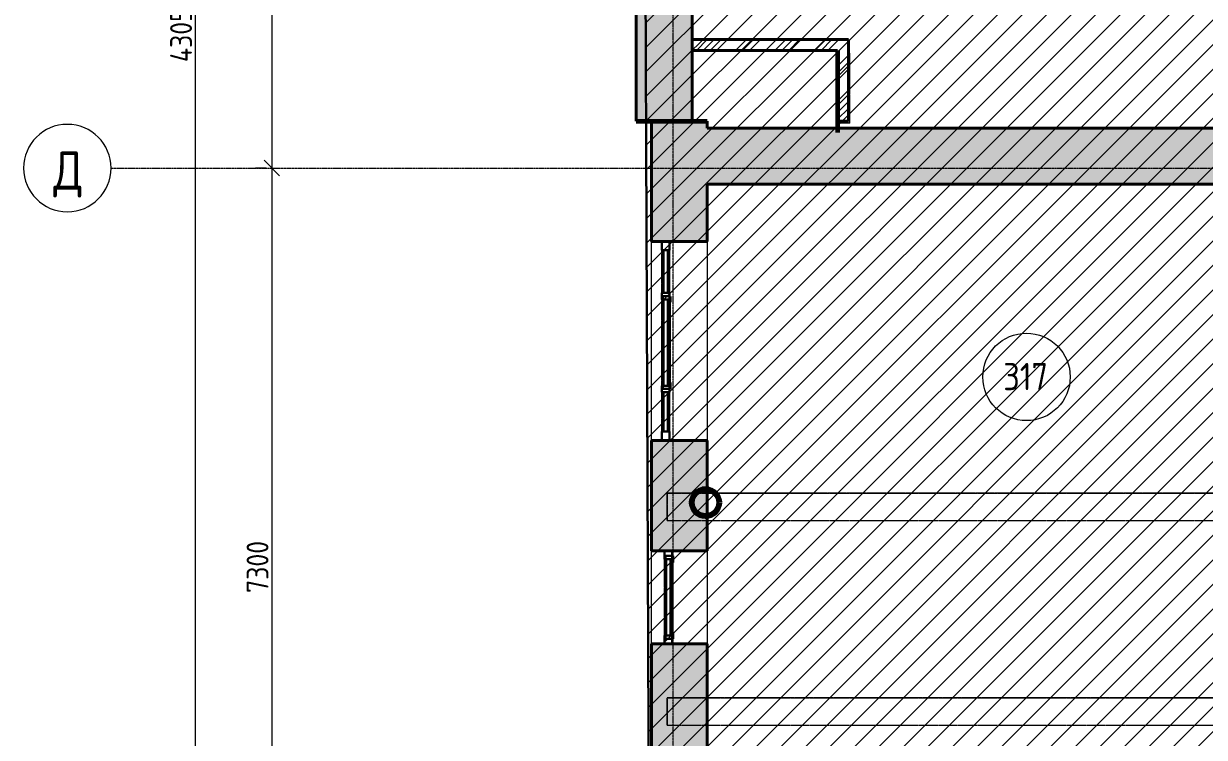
# Model space of a CAD drawing. Header units: millimetres. Extents: x -11886 to 379896, y -8130 to 47743.
# Drawn here: x 204091 to 214897, y 15497 to 22029 of the extents above; entities that cross this region are included whole.
import ezdxf

# ---------------------------------------------------------------- set-up
doc = ezdxf.new("R2010")
doc.units = ezdxf.units.MM
for name, pattern in [('ADSK_Линия сетки', [25, 20, -2.5, 0, -2.5]), ('ADSK_Сверху', [4.5, 3, -1.5]), ('ADSK_Снесено', [4.5, 3, -1.5])]:
    doc.linetypes.add(name, pattern=pattern)
for name, color, linetype, lineweight, true_color in [('_ Окна', 5, 'Continuous', 30, 0x0000ff), ('Витраж', 5, 'Continuous', 18, 0x0000ff), ('Линии', 7, 'Continuous', 9, 0x00a600), ('Окна', 5, 'Continuous', 18, 0x0000ff), ('Панели витража', 5, 'Continuous', 18, 0x0000ff), ('планы со стояками отопление_dwg', 7, 'Continuous', 9, 0x767676), ('Стены внутренние', 5, 'Continuous', 18, 0x0000ff), ('Стены наружные', 1, 'ADSK_Снесено', 18, 0xff0000)]:
    doc.layers.add(name, color=color, linetype=linetype, lineweight=lineweight, true_color=true_color)
for name, color, linetype, lineweight in [('Каркас', 7, 'Continuous', 18), ('Марки помещений', 7, 'Continuous', 20), ('Оси', 7, 'Continuous', 9), ('Размеры', 7, 'Continuous', 9), ('стояки', 7, 'Continuous', 9)]:
    doc.layers.add(name, color=color, linetype=linetype, lineweight=lineweight)
doc.styles.add('GOST Common', font='GOST_Common.ttf', dxfattribs={"width": 0.9, "height": 350})
doc.styles.add('GOST Common_1', font='GOST_Common.ttf', dxfattribs={"width": 0.9, "height": 200})
doc.styles.add('GOST Common_2', font='GOST_Common.ttf', dxfattribs={"width": 0.9, "height": 250})
doc.dimstyles.new('ADSK_Основной_2_5_мм', dxfattribs={"dimscale": 304.8, "dimtxt": 251.428749, "dimasz": 0.463911, "dimexe": 0.492126, "dimexo": 0.492126, "dimgap": 0.098425, "dimtad": 1, "dimdec": 1, "dimrnd": 0.1, "dimdsep": 46, "dimtxsty": 'GOST Common_1', "dimblk1": 'OBLIQUE', "dimblk2": 'OBLIQUE', "dimsah": 1, "dimcen": 0.09, "dimdle": 0.492126, "dimazin": 2, "dimtfac": 1, "dimtdec": 4, "dimtix": 1, "dimtmove": 0, "dimatfit": 3, "dimfxl": 1, "dimtvp": 1, "dimtfill": 1, "dimtolj": 1, "dimtzin": 0, "dimlwd": 20, "dimlwe": 20, "dimarcsym": 2})
pattern_1 = [(45, (215977.25, 150), (-179.605, 179.605), []), (45, (216040.75, 150), (0, 359.2102), []), (45, (215913.75, 150), (0, 359.2102), [])]

# ---------------------------------------------------------------- blocks, each defined once
blk = doc.blocks.new('Витраж-тент со смещением вовне - 60мм 30 сдвиг-1466964-03 План 3-го этажа')
at = {"layer": '_ Окна', "color": 161, "linetype": 'ADSK_Сверху', "true_color": 0xaaaaff}
for p, q in [((-379, 25), (-379, -45)), ((-379, 25), (-349, 25)), ((-379, -45), (-379, 25)), ((379, 25), (349, 25)), ((379, -45), (379, 25)), ((379, -45), (379, 25)), ((-319, -45), (-379, -45)), ((-319, -35), (-319, -45)), ((319, -35), (319, -45)), ((319, -45), (379, -45))]:
    blk.add_line(p, q, dxfattribs=at)
at = {"layer": 'Окна', "color": 161, "linetype": 'ADSK_Сверху', "true_color": 0xaaaaff}
blk.add_line((-319, -45), (319, -45), dxfattribs=at)
blk = doc.blocks.new('Прямоугольный импост - 70х20_56мм-1425354-03 План 3-го этажа')
at = {"layer": 'Витраж', "color": 161, "linetype": 'ADSK_Сверху', "true_color": 0xaaaaff}
for p, q in [((480, 2157), (410, 2157)), ((410, 2081), (410, 2157)), ((480, 2081), (480, 2157)), ((410, 1307), (410, 1383)), ((410, 1307), (480, 1307)), ((480, 1307), (480, 1383))]:
    blk.add_line(p, q, dxfattribs=at)
blk = doc.blocks.new('Прямоугольный импост - 70х20_56мм-1424848-03 План 3-го этажа')
at = {"layer": 'Витраж', "color": 161, "linetype": 'ADSK_Сверху', "true_color": 0xaaaaff}
for p, q in [((-76, 35), (0, 35)), ((0, 35), (0, -35)), ((0, -35), (-76, -35))]:
    blk.add_line(p, q, dxfattribs=at)
blk = doc.blocks.new('Прямоугольный импост - 70х20_56мм-1424849-03 План 3-го этажа')
at = {"layer": 'Витраж', "color": 161, "linetype": 'ADSK_Сверху', "true_color": 0xaaaaff}
for p, q in [((0, 35), (-76, 35)), ((0, -35), (0, 35)), ((-76, -35), (0, -35))]:
    blk.add_line(p, q, dxfattribs=at)
blk = doc.blocks.new('Прямоугольный импост - 70х60мм-1425356-03 План 3-го этажа')
at = {"layer": 'Витраж', "color": 161, "linetype": 'ADSK_Сверху', "true_color": 0xaaaaff}
for p, q in [((480, 2081), (410, 2081)), ((410, 1383), (410, 2081)), ((480, 1383), (480, 2081)), ((410, 1383), (480, 1383))]:
    blk.add_line(p, q, dxfattribs=at)
blk = doc.blocks.new('Прямоугольный импост - 70х20_60мм-1426885-03 План 3-го этажа')
at = {"layer": 'Витраж', "color": 161, "linetype": 'ADSK_Сверху', "true_color": 0xaaaaff}
for p, q in [((-5976, 19885), (-6046, 19885)), ((-6046, 19805), (-6046, 19885)), ((-5976, 19805), (-5976, 19885)), ((-6046, 19385), (-6046, 19415)), ((-5976, 19385), (-5976, 19415))]:
    blk.add_line(p, q, dxfattribs=at)
blk = doc.blocks.new('Прямоугольный импост - 70х20_60мм-1424614-03 План 3-го этажа')
at = {"layer": 'Витраж', "color": 161, "linetype": 'ADSK_Сверху', "true_color": 0xaaaaff}
for p, q in [((-80, 35), (0, 35)), ((0, 35), (0, -35)), ((0, -35), (-80, -35))]:
    blk.add_line(p, q, dxfattribs=at)
blk = doc.blocks.new('Прямоугольный импост - 70х20_60мм-1424615-03 План 3-го этажа')
at = {"layer": 'Витраж', "color": 161, "linetype": 'ADSK_Сверху', "true_color": 0xaaaaff}
for p, q in [((0, 35), (-80, 35)), ((0, -35), (0, 35)), ((-80, -35), (0, -35))]:
    blk.add_line(p, q, dxfattribs=at)
blk = doc.blocks.new('Прямоугольный импост - 70х20_60мм-1243038-03 План 3-го этажа')
at = {"layer": 'Витраж', "color": 161, "linetype": 'ADSK_Сверху', "true_color": 0xaaaaff}
for p, q in [((-6046, 19355), (-6046, 19385)), ((-5976, 19355), (-5976, 19385)), ((-6046, 18535), (-6046, 18565)), ((-5976, 18535), (-5976, 18565))]:
    blk.add_line(p, q, dxfattribs=at)
blk = doc.blocks.new('Витраж-тент со смещением вовне - 60мм 30 сдвиг-1466951-03 План 3-го этажа')
at = {"layer": '_ Окна', "color": 161, "linetype": 'ADSK_Сверху', "true_color": 0xaaaaff}
for p, q in [((-425, 25), (-425, -45)), ((-425, 25), (-395, 25)), ((-425, -45), (-425, 25)), ((425, 25), (395, 25)), ((425, -45), (425, 25)), ((425, -45), (425, 25)), ((-365, -45), (-425, -45)), ((-365, -35), (-365, -45)), ((365, -35), (365, -45)), ((365, -45), (425, -45))]:
    blk.add_line(p, q, dxfattribs=at)
at = {"layer": 'Окна', "color": 161, "linetype": 'ADSK_Сверху', "true_color": 0xaaaaff}
blk.add_line((-365, -45), (365, -45), dxfattribs=at)
blk = doc.blocks.new('Прямоугольный импост - 70х20_60мм-1225113-03 План 3-го этажа')
at = {"layer": 'Витраж', "color": 161, "linetype": 'ADSK_Сверху', "true_color": 0xaaaaff}
for p, q in [((41024, 2342), (40994, 2342)), ((41024, 2272), (40994, 2272)), ((41464, 2342), (41384, 2342)), ((41464, 2272), (41384, 2272)), ((41464, 2272), (41464, 2342))]:
    blk.add_line(p, q, dxfattribs=at)
blk = doc.blocks.new('Прямоугольный импост - 70х60мм-1424612-03 План 3-го этажа')
at = {"layer": 'Витраж', "color": 161, "linetype": 'ADSK_Сверху', "true_color": 0xaaaaff}
for p, q in [((-30, 35), (30, 35)), ((30, -35), (-30, -35))]:
    blk.add_line(p, q, dxfattribs=at)
blk = doc.blocks.new('Прямоугольный импост - 70х60мм-1225009-03 План 3-го этажа')
at = {"layer": 'Витраж', "color": 161, "linetype": 'ADSK_Сверху', "true_color": 0xaaaaff}
for p, q in [((41024, 2342), (41024, 2272)), ((41384, 2342), (41024, 2342)), ((41384, 2272), (41024, 2272)), ((41384, 2272), (41384, 2342))]:
    blk.add_line(p, q, dxfattribs=at)
blk = doc.blocks.new('Прямоугольный импост - 70х60мм-1426887-03 План 3-го этажа')
at = {"layer": 'Витраж', "color": 161, "linetype": 'ADSK_Сверху', "true_color": 0xaaaaff}
for p, q in [((-5976, 19805), (-6046, 19805)), ((-6046, 19415), (-6046, 19805)), ((-5976, 19415), (-5976, 19805)), ((-6046, 19415), (-5976, 19415))]:
    blk.add_line(p, q, dxfattribs=at)
blk = doc.blocks.new('Прямоугольный импост - 70х60мм-1243040-03 План 3-го этажа')
at = {"layer": 'Витраж', "color": 161, "linetype": 'ADSK_Сверху', "true_color": 0xaaaaff}
for p, q in [((-5976, 19355), (-6046, 19355)), ((-6046, 18565), (-6046, 19355)), ((-5976, 18565), (-5976, 19355)), ((-6046, 18565), (-5976, 18565))]:
    blk.add_line(p, q, dxfattribs=at)
blk = doc.blocks.new('Системная панель - _AR_Стекло_40мм_привязка по центру-V77-03 План 3-го этажа')
at = {"layer": 'Панели витража', "lineweight": 30}
for p, q in [((349, 20), (-349, 20)), ((-349, 20), (-349, -20)), ((349, -20), (349, 20)), ((-349, -20), (349, -20))]:
    blk.add_line(p, q, dxfattribs=at)
blk = doc.blocks.new('Прямоугольный импост - 70х40_56мм-1425355-03 План 3-го этажа')
at = {"layer": 'Витраж'}
for p, q in [((410, 2081), (410, 1383)), ((480, 2081), (480, 1383))]:
    blk.add_line(p, q, dxfattribs=at)
blk = doc.blocks.new('Прямоугольный импост - 70х20_56мм-V78-03 План 3-го этажа')
at = {"layer": 'Витраж', "lineweight": 30}
for p, q in [((-76, 35), (0, 35)), ((-76, -35), (-76, 35)), ((0, 35), (0, -35)), ((0, -35), (-76, -35))]:
    blk.add_line(p, q, dxfattribs=at)
blk = doc.blocks.new('Прямоугольный импост - 70х20_56мм-V79-03 План 3-го этажа')
at = {"layer": 'Витраж', "lineweight": 30}
for p, q in [((0, 35), (-76, 35)), ((-76, 35), (-76, -35)), ((0, -35), (0, 35)), ((-76, -35), (0, -35))]:
    blk.add_line(p, q, dxfattribs=at)
blk = doc.blocks.new('Системная панель - _AR_Стекло_40мм_привязка по центру-1225013-03 План 3-го этажа')
at = {"layer": 'Панели витража', "lineweight": 30}
for p, q in [((180, 20), (-180, 20)), ((-180, 20), (-180, -20)), ((180, -20), (180, 20)), ((-180, -20), (180, -20))]:
    blk.add_line(p, q, dxfattribs=at)
blk = doc.blocks.new('Прямоугольный импост - 70х40_60мм-V10-03 План 3-го этажа')
at = {"layer": 'Витраж'}
for p, q in [((41024, 2342), (41384, 2342)), ((41024, 2272), (41384, 2272))]:
    blk.add_line(p, q, dxfattribs=at)
blk = doc.blocks.new('Прямоугольный импост - 70х20_60мм-1229824-03 План 3-го этажа')
at = {"layer": 'Витраж', "lineweight": 30}
for p, q in [((-80, 35), (0, 35)), ((-80, -35), (-80, 35)), ((0, 35), (0, -35)), ((0, -35), (-80, -35))]:
    blk.add_line(p, q, dxfattribs=at)
blk = doc.blocks.new('Прямоугольный импост - 70х20_60мм-1229825-03 План 3-го этажа')
at = {"layer": 'Витраж', "lineweight": 30}
for p, q in [((0, 35), (-80, 35)), ((-80, 35), (-80, -35)), ((0, -35), (0, 35)), ((-80, -35), (0, -35))]:
    blk.add_line(p, q, dxfattribs=at)
blk = doc.blocks.new('Системная панель - _AR_Стекло_40мм_привязка по центру-1426888-03 План 3-го этажа')
at = {"layer": 'Панели витража', "lineweight": 30}
for p, q in [((195, 20), (-195, 20)), ((-195, 20), (-195, -20)), ((195, -20), (195, 20)), ((-195, -20), (195, -20))]:
    blk.add_line(p, q, dxfattribs=at)
blk = doc.blocks.new('Прямоугольный импост - 70х40_60мм-1426886-03 План 3-го этажа')
at = {"layer": 'Витраж'}
for p, q in [((-6046, 19805), (-6046, 19415)), ((-5976, 19805), (-5976, 19415))]:
    blk.add_line(p, q, dxfattribs=at)
blk = doc.blocks.new('Системная панель - _AR_Стекло_40мм_привязка по центру-1243041-03 План 3-го этажа')
at = {"layer": 'Панели витража', "lineweight": 30}
for p, q in [((395, 20), (-395, 20)), ((-395, 20), (-395, -20)), ((395, -20), (395, 20)), ((-395, -20), (395, -20))]:
    blk.add_line(p, q, dxfattribs=at)
blk = doc.blocks.new('Прямоугольный импост - 70х40_60мм-1243039-03 План 3-го этажа')
at = {"layer": 'Витраж'}
for p, q in [((-6046, 19355), (-6046, 18565)), ((-5976, 19355), (-5976, 18565))]:
    blk.add_line(p, q, dxfattribs=at)
blk = doc.blocks.new('Прямоугольный импост - 70х60мм-1230231-03 План 3-го этажа')
at = {"layer": 'Витраж', "lineweight": 30}
for p, q in [((-30, 35), (30, 35)), ((-30, -35), (-30, 35)), ((30, 35), (30, -35)), ((30, -35), (-30, -35))]:
    blk.add_line(p, q, dxfattribs=at)
blk = doc.blocks.new('планы со стояками отопление_dwg-1484427-03 План 3-го этажа')
at = {"layer": 'стояки', "color": 246, "lineweight": 80, "true_color": 0x7f001f}
blk.add_circle((165453, 341112), 124, dxfattribs=at)
blk = doc.blocks.new('Ось сетки - Круг_Ø8 мм-6577-03 План 3-го этажа')
at = {"layer": 'Оси', "lineweight": 20}
for start, end in [(360, 180), (180, 360)]:
    blk.add_arc((0, 0), 4, start, end, dxfattribs=at)
blk = doc.blocks.new('ADSK_Марка_Помещение_ОдноЗначение - Номер-247393-03 План 3-го этажа')
at = {"layer": 'Марки помещений'}
blk.add_circle((0, 0), 4, dxfattribs=at)
blk = doc.blocks.new('_Oblique')
at = {"color": 0, "linetype": 'ByBlock', "lineweight": -2}
blk.add_line((-0.5, -0.5), (0.5, 0.5), dxfattribs=at)
blk = doc.blocks.new('*D2268')
at = {"layer": 'Defpoints', "color": 0, "transparency": 16777216}
for p in [(206462, 37007), (206362, 20707), (206462, 20707)]:
    blk.add_point(p, dxfattribs=at)
at = {"layer": 'Размеры', "color": 0, "lineweight": 20, "transparency": 16777216}
for p, q in [((206362, 37157), (206362, 20557)), ((206312, 37007), (206212, 37007)), ((206312, 20707), (206212, 20707))]:
    blk.add_line(p, q, dxfattribs=at)
at = {"layer": 'Размеры', "color": 0, "lineweight": 20, "transparency": 16777216, "xscale": 141.4, "yscale": 141.4, "zscale": 141.4}
for p, rotation in [((206362, 37007), 90), ((206362, 20707), 270)]:
    blk.add_blockref('_Oblique', p, dxfattribs=dict(at, rotation=rotation))
at = {"layer": 'Размеры', "color": 0, "lineweight": 20, "transparency": 16777216, "insert": (206232, 28857), "char_height": 200, "width": 889.8, "attachment_point": 5, "rotation": 90, "style": 'GOST Common_1', "bg_fill": 3, "box_fill_scale": 1.1, "bg_fill_color": 256, "bg_fill_true_color": 13158600, "bg_fill_transparency": 0}
blk.add_mtext('\\A1;16300', dxfattribs=at)
blk = doc.blocks.new('*D2269')
at = {"layer": 'Defpoints', "color": 0, "transparency": 16777216}
for p in [(206462, 20707), (206362, 13407), (206462, 13407)]:
    blk.add_point(p, dxfattribs=at)
at = {"layer": 'Размеры', "color": 0, "lineweight": 20, "transparency": 16777216}
for p, q in [((206362, 20857), (206362, 13257)), ((206312, 20707), (206212, 20707)), ((206312, 13407), (206212, 13407))]:
    blk.add_line(p, q, dxfattribs=at)
at = {"layer": 'Размеры', "color": 0, "lineweight": 20, "transparency": 16777216, "xscale": 141.4, "yscale": 141.4, "zscale": 141.4}
for p, rotation in [((206362, 20707), 90), ((206362, 13407), 270)]:
    blk.add_blockref('_Oblique', p, dxfattribs=dict(at, rotation=rotation))
at = {"layer": 'Размеры', "color": 0, "lineweight": 20, "transparency": 16777216, "insert": (206232, 17057), "char_height": 200, "width": 756.84, "attachment_point": 5, "rotation": 90, "style": 'GOST Common_1', "bg_fill": 3, "box_fill_scale": 1.1, "bg_fill_color": 256, "bg_fill_true_color": 13158600, "bg_fill_transparency": 0}
blk.add_mtext('\\A1;7300', dxfattribs=at)
blk = doc.blocks.new('*D2273')
at = {"layer": 'Defpoints', "color": 0, "transparency": 16777216}
for p in [(205762, 43507), (205662, 457), (205762, 457)]:
    blk.add_point(p, dxfattribs=at)
at = {"layer": 'Размеры', "color": 0, "lineweight": 20, "transparency": 16777216}
for p, q in [((205662, 43657), (205662, 307)), ((205612, 43507), (205512, 43507)), ((205612, 457), (205512, 457))]:
    blk.add_line(p, q, dxfattribs=at)
at = {"layer": 'Размеры', "color": 0, "lineweight": 20, "transparency": 16777216, "xscale": 141.4, "yscale": 141.4, "zscale": 141.4}
for p, rotation in [((205662, 43507), 90), ((205662, 457), 270)]:
    blk.add_blockref('_Oblique', p, dxfattribs=dict(at, rotation=rotation))
at = {"layer": 'Размеры', "color": 0, "lineweight": 20, "transparency": 16777216, "insert": (205532, 21982), "char_height": 200, "width": 971.62, "attachment_point": 5, "rotation": 90, "style": 'GOST Common_1', "bg_fill": 3, "box_fill_scale": 1.1, "bg_fill_color": 256, "bg_fill_true_color": 13158600, "bg_fill_transparency": 0}
blk.add_mtext('\\A1;43050', dxfattribs=at)

msp = doc.modelspace()

# ---------------------------------------------------------------- hatches: boundary and pattern name
at = {"lineweight": 13, "true_color": 0x636466, "transparency": 33554559}
h = msp.add_hatch(dxfattribs=at)
h.set_pattern_fill('ANSI31', color=251, scale=50)
h.set_pattern_definition([(45, (215977.25, 85026.59), (-112.2532, 112.2532), [])])
h.paths.add_polyline_path([(219920.75, 43878.87), (209698.5, 43878.87), (209836.21, 8679.25), (216748.38, 8679.25), (216748.38, 12721.22), (219362.47, 12721.22), (219358.89, 13231.22), (219307.35, 21068.63), (219920.75, 21068.63)])
at = {"layer": 'Стены внутренние', "lineweight": 9}
h = msp.add_hatch(dxfattribs=at)
h.set_pattern_fill('FP_1', color=256, style=0, pattern_type=2)
h.set_pattern_definition(pattern_1)
h.paths.add_polyline_path([(211539.81, 21783.99), (211639.81, 21783.99), (211639.81, 21883.99), (210208.5, 21883.99), (210208.5, 21783.99), (211430.43, 21783.99)])
h = msp.add_hatch(dxfattribs=at)
h.set_pattern_fill('FP_1', color=256, style=0, pattern_type=2)
h.set_pattern_definition(pattern_1)
h.paths.add_polyline_path([(211639.81, 21136.71), (211639.81, 21783.99), (211539.81, 21783.99), (211539.81, 21136.71)])
at = {"layer": 'Стены внутренние', "true_color": 0xc0c0c0}
msp.add_hatch(color=9, dxfattribs=at).paths.add_polyline_path([(216313.96, 20560.99), (216748.17, 20560.99), (216748.17, 21070.99), (210346.21, 21070.99), (210346.21, 20560.99), (215887.63, 20560.99)])
at = {"layer": 'Стены наружные', "linetype": 'Continuous', "true_color": 0xc0c0c0}
h = msp.add_hatch(color=9, dxfattribs=at)
h.paths.add_polyline_path([(209836.21, 21135.08), (210208.5, 21135.08), (210208.5, 22259.26), (209698.5, 22259.26), (209698.5, 21135.08)])
h.paths.add_polyline_path([(210029.23, 24029.26), (210208.5, 24029.26), (210208.5, 26191.19), (209698.5, 26191.19), (209698.5, 24029.26)])
h.paths.add_polyline_path([(210208.5, 27961.19), (210208.5, 30218.98), (209698.5, 30218.98), (209698.5, 27961.19), (210043.37, 27961.19)])
h.paths.add_polyline_path([(210029.23, 31988.98), (210208.5, 31988.98), (210208.5, 34264.95), (209698.5, 34264.95), (209698.5, 31988.98)])
h.paths.add_polyline_path([(209698.5, 36034.95), (210208.5, 36034.95), (210208.5, 43368.87), (209698.5, 43368.87), (209698.5, 39633.31)])
h = msp.add_hatch(color=9, dxfattribs=at)
h.paths.add_polyline_path([(210155.5, 9189.25), (210346.21, 9189.25), (210346.21, 9825.39), (209836.21, 9825.39), (209836.21, 9189.25)])
h.paths.add_polyline_path([(209836.21, 11645.39), (210346.21, 11645.39), (210346.21, 12655.29), (209836.21, 12655.29), (209836.21, 12386.49)])
h.paths.add_polyline_path([(209836.21, 13505.29), (210346.21, 13505.29), (210346.21, 14534.09), (209836.21, 14534.09)])
h.paths.add_polyline_path([(210155.5, 15384.09), (210346.21, 15384.09), (210346.21, 16354.43), (209836.21, 16354.43), (209836.21, 15384.09)])
h.paths.add_polyline_path([(209836.21, 17204.43), (210346.21, 17204.43), (210346.21, 18215.19), (209836.21, 18215.19)])
h.paths.add_polyline_path([(209836.21, 20035.19), (210346.21, 20035.19), (210346.21, 21135.08), (209836.21, 21135.08)])

# ---------------------------------------------------------------- linework, layer by layer
at = {"color": 251, "lineweight": 30, "true_color": 0x636466}
msp.add_lwpolyline([(216267.75, 8679.25), (209836.21, 8679.25), (209698.5, 43878.87), (219920.75, 43878.87), (219920.75, 21068.63), (219307.35, 21068.63), (219358.89, 13231.22)], dxfattribs=at)
at = {"layer": 'Каркас', "color": 253, "linetype": 'ADSK_Сверху', "true_color": 0xaaaaaa}
for p, q in [((209979.97, 17733.26), (209979.97, 17483.26)), ((209979.97, 17733.26), (216333.59, 17733.26)), ((209979.97, 17483.26), (216335.32, 17483.26)), ((209979.97, 15860.52), (209979.97, 15610.52)), ((209979.97, 15860.52), (216346.58, 15860.52)), ((209979.97, 15610.52), (216348.32, 15610.52))]:
    msp.add_line(p, q, dxfattribs=at)
at = {"layer": 'Каркас', "color": 253, "linetype": 'ADSK_Сверху', "true_color": 0xb2b2b2}
for p, q in [((209979.97, 17483.26), (209979.97, 17733.26)), ((216333.59, 17733.26), (209979.97, 17733.26)), ((209979.97, 17483.26), (216335.32, 17483.26)), ((209979.97, 15610.52), (209979.97, 15860.52)), ((216346.58, 15860.52), (209979.97, 15860.52)), ((209979.97, 15610.52), (216348.32, 15610.52))]:
    msp.add_line(p, q, dxfattribs=at)
at = {"layer": 'Линии', "lineweight": 60}
for p, q in [((211539.81, 21783.99), (211539.81, 21031.92)), ((209698.5, 21135.08), (210346.21, 21135.08))]:
    msp.add_line(p, q, dxfattribs=at)
at = {"layer": 'Оси', "linetype": 'ADSK_Линия сетки'}
for p, q in [((210037.16, -5309.21), (210037.16, 44571.85)), ((204891.03, 20706.79), (273118.97, 20706.79))]:
    msp.add_line(p, q, dxfattribs=at)
at = {"layer": 'Стены внутренние', "color": 18, "lineweight": 40, "true_color": 0x000000}
for p, q in [((211639.81, 21883.99), (210208.5, 21883.99)), ((210208.5, 21883.99), (210208.5, 21783.99)), ((211639.81, 21136.71), (211639.81, 21883.99)), ((210208.5, 21783.99), (211539.81, 21783.99)), ((211539.81, 21783.99), (211539.81, 21136.71)), ((211539.81, 21136.71), (211639.81, 21136.71)), ((216368.17, 21070.99), (210346.21, 21070.99)), ((210346.21, 20560.99), (216313.96, 20560.99))]:
    msp.add_line(p, q, dxfattribs=at)
at = {"layer": 'Стены внутренние', "color": 18, "linetype": 'ADSK_Сверху', "true_color": 0x000000}
for p, q in [((211539.81, 21760.63), (211539.81, 21118.13)), ((211651.81, 21117.48), (211651.81, 21760.63)), ((211651.81, 21117.48), (211539.81, 21118.13))]:
    msp.add_line(p, q, dxfattribs=at)
at = {"layer": 'Стены наружные', "color": 18, "linetype": 'Continuous', "lineweight": 40, "true_color": 0x000000}
for p, q in [((209698.5, 22259.26), (209698.5, 21135.08)), ((210208.5, 21883.99), (210208.5, 22259.26)), ((210208.5, 21135.08), (210208.5, 21783.99)), ((210346.21, 21135.08), (209698.5, 21135.08)), ((209836.21, 21135.08), (209836.21, 20035.19)), ((210346.21, 21070.99), (210346.21, 21135.08)), ((210346.21, 20035.19), (210346.21, 20560.99)), ((209836.21, 20035.19), (210346.21, 20035.19)), ((209836.21, 18215.19), (209836.21, 17204.43)), ((210346.21, 18215.19), (209836.21, 18215.19)), ((210346.21, 17204.43), (210346.21, 18215.19)), ((209836.21, 17204.43), (210346.21, 17204.43)), ((209836.21, 16354.43), (209836.21, 15384.09)), ((210346.21, 16354.43), (209836.21, 16354.43)), ((210346.21, 15384.09), (210346.21, 16354.43))]:
    msp.add_line(p, q, dxfattribs=at)
at = {"layer": 'Стены наружные', "color": 18, "linetype": 'Continuous', "true_color": 0x000000}
for p, q in [((209836.21, 18215.19), (209836.21, 20035.19)), ((210346.21, 20035.19), (210346.21, 18215.19)), ((209836.21, 16354.43), (209836.21, 17204.43)), ((210346.21, 17204.43), (210346.21, 16354.43))]:
    msp.add_line(p, q, dxfattribs=at)

# ---------------------------------------------------------------- block references
at = {"layer": '_ Окна', "color": 161, "linetype": 'ADSK_Сверху', "true_color": 0xaaaaff}
for name, p, rotation in [('Витраж-тент со смещением вовне - 60мм 30 сдвиг-1466951-03 План 3-го этажа', (209966.08, 19110.19), 89.99999999999994), ('Витраж-тент со смещением вовне - 60мм 30 сдвиг-1466964-03 План 3-го этажа', (209991.91, 16779.43), 89.99999999999993)]:
    msp.add_blockref(name, p, dxfattribs=dict(at, rotation=rotation))
at = {"layer": 'Витраж', "color": 161, "linetype": 'ADSK_Сверху', "true_color": 0xaaaaff}
for name, p in [('Прямоугольный импост - 70х20_60мм-1426885-03 План 3-го этажа', (215977.25, 150)), ('Прямоугольный импост - 70х60мм-1426887-03 План 3-го этажа', (215977.25, 150)), ('Прямоугольный импост - 70х20_60мм-1243038-03 План 3-го этажа', (215977.25, 150)), ('Прямоугольный импост - 70х60мм-1243040-03 План 3-го этажа', (215977.25, 150)), ('Прямоугольный импост - 70х20_56мм-1425354-03 План 3-го этажа', (209547.24, 15047.79)), ('Прямоугольный импост - 70х60мм-1425356-03 План 3-го этажа', (209547.24, 15047.79))]:
    msp.add_blockref(name, p, dxfattribs=at)
at = {"layer": 'Витраж', "color": 161, "linetype": 'ADSK_Сверху', "true_color": 0xaaaaff, "extrusion": (0, 0, -1)}
for name, p, rotation in [('Прямоугольный импост - 70х20_60мм-1424614-03 План 3-го этажа', (-209966.08, 20035.19), 90.00000000000006), ('Прямоугольный импост - 70х60мм-1424612-03 План 3-го этажа', (-209966.08, 19535.19), 90.00000000000006), ('Прямоугольный импост - 70х60мм-1424612-03 План 3-го этажа', (-209966.08, 18685.19), 90.00000000000006), ('Прямоугольный импост - 70х20_56мм-1424848-03 План 3-го этажа', (-209991.91, 17204.43), 90.00000000000007)]:
    msp.add_blockref(name, p, dxfattribs=dict(at, rotation=rotation))
at = {"layer": 'Витраж', "extrusion": (0, 0, -1)}
for name, p, rotation in [('Прямоугольный импост - 70х20_60мм-1229824-03 План 3-го этажа', (-209966.08, 20035.19), 90.00000000000006), ('Прямоугольный импост - 70х60мм-1230231-03 План 3-го этажа', (-209966.08, 19535.19), 90.00000000000006), ('Прямоугольный импост - 70х60мм-1230231-03 План 3-го этажа', (-209966.08, 18685.19), 90.00000000000006), ('Прямоугольный импост - 70х20_56мм-V78-03 План 3-го этажа', (-209991.91, 17204.43), 90.00000000000007)]:
    msp.add_blockref(name, p, dxfattribs=dict(at, rotation=rotation))
at = {"layer": 'Витраж'}
for name, p in [('Прямоугольный импост - 70х40_60мм-1426886-03 План 3-го этажа', (215977.25, 150)), ('Прямоугольный импост - 70х40_60мм-1243039-03 План 3-го этажа', (215977.25, 150)), ('Прямоугольный импост - 70х40_56мм-1425355-03 План 3-го этажа', (209547.24, 15047.79))]:
    msp.add_blockref(name, p, dxfattribs=at)
at = {"layer": 'Витраж', "color": 161, "linetype": 'ADSK_Сверху', "true_color": 0xaaaaff}
for name, p, rotation in [('Прямоугольный импост - 70х20_60мм-1225113-03 План 3-го этажа', (207659.4, 59679.29), 270), ('Прямоугольный импост - 70х60мм-1225009-03 План 3-го этажа', (207659.4, 59679.29), 270), ('Прямоугольный импост - 70х20_60мм-1424615-03 План 3-го этажа', (209966.08, 18215.19), 269.9999999999999), ('Прямоугольный импост - 70х20_56мм-1424849-03 План 3-го этажа', (209991.91, 16354.43), 269.9999999999999)]:
    msp.add_blockref(name, p, dxfattribs=dict(at, rotation=rotation))
at = {"layer": 'Витраж'}
for name, p, rotation in [('Прямоугольный импост - 70х40_60мм-V10-03 План 3-го этажа', (207659.4, 59679.29), 270), ('Прямоугольный импост - 70х20_60мм-1229825-03 План 3-го этажа', (209966.08, 18215.19), 269.9999999999999), ('Прямоугольный импост - 70х20_56мм-V79-03 План 3-го этажа', (209991.91, 16354.43), 269.9999999999999)]:
    msp.add_blockref(name, p, dxfattribs=dict(at, rotation=rotation))
at = {"layer": 'Марки помещений', "xscale": 99.99999999999993, "yscale": 99.99999999999993, "zscale": 99.99999999999993}
msp.add_blockref('ADSK_Марка_Помещение_ОдноЗначение - Номер-247393-03 План 3-го этажа', (213269.57, 18795.88), dxfattribs=at)
at = {"layer": 'Оси', "lineweight": 20, "xscale": 99.99999999999993, "yscale": 99.99999999999993, "zscale": 99.99999999999993, "rotation": 269.9999999999994}
msp.add_blockref('Ось сетки - Круг_Ø8 мм-6577-03 План 3-го этажа', (204491.03, 20706.79), dxfattribs=at)
at = {"layer": 'Панели витража'}
for name, p, rotation in [('Системная панель - _AR_Стекло_40мм_привязка по центру-1426888-03 План 3-го этажа', (209966.08, 19760.19), 89.99999999999994), ('Системная панель - _AR_Стекло_40мм_привязка по центру-1243041-03 План 3-го этажа', (209966.08, 19110.19), 89.99999999999994), ('Системная панель - _AR_Стекло_40мм_привязка по центру-1225013-03 План 3-го этажа', (209966.08, 18475.19), 89.99999999999994), ('Системная панель - _AR_Стекло_40мм_привязка по центру-V77-03 План 3-го этажа', (209991.91, 16779.43), 89.99999999999993)]:
    msp.add_blockref(name, p, dxfattribs=dict(at, rotation=rotation))
at = {"layer": 'планы со стояками отопление_dwg', "color": 6, "true_color": 0xff00ff}
msp.add_blockref('планы со стояками отопление_dwg-1484427-03 План 3-го этажа', (44878.56, -323466.25), dxfattribs=at)

# ---------------------------------------------------------------- texts
at = {"layer": 'Марки помещений', "lineweight": 9, "insert": (213057.16, 18923.61), "char_height": 250, "width": 526.7087, "attachment_point": 1, "style": 'GOST Common_2'}
msp.add_mtext('317', dxfattribs=at)
at = {"layer": 'Оси', "insert": (204362.86, 20859.38), "char_height": 350, "width": 346.329, "attachment_point": 1, "style": 'GOST Common'}
msp.add_mtext('\\fGOST Common|b0|i0|c204|p34|;\\W.9;Д', dxfattribs=at)

# ---------------------------------------------------------------- next in the draw order: dimensions: what is measured, and where the dimension line sits
at = {"layer": 'Размеры', "lineweight": 20}
for base, p1, p2, override, picture, middle in [((205662.04, 456.79), (205762.03, 43506.79), (205762.03, 456.79), {"dimpost": '<>', "dimfxl": 43050}, '*D2273', (205532.04, 21981.79)), ((206362.04, 20706.79), (206462.03, 37006.79), (206462.03, 20706.79), {"dimpost": '<>', "dimfxl": 16300}, '*D2268', (206232.04, 28856.79))]:
    dim = msp.add_linear_dim(base=base, p1=p1, p2=p2, angle=90, dimstyle='ADSK_Основной_2_5_мм', override=override, dxfattribs=at)
    dim.commit()
    dim.dimension.update_dxf_attribs({"geometry": picture, "text_midpoint": middle})

# ---------------------------------------------------------------- next in the draw order: dimensions: what is measured, and where the dimension line sits
dim = msp.add_linear_dim(base=(206362.04, 13406.79), p1=(206462.03, 20706.79), p2=(206462.03, 13406.79), angle=90, dimstyle='ADSK_Основной_2_5_мм', override={"dimpost": '<>', "dimfxl": 7300}, dxfattribs=at)
dim.commit()
dim.dimension.update_dxf_attribs({"geometry": '*D2269', "text_midpoint": (206232.04, 17056.79)})

doc.saveas('drawing.dxf')
